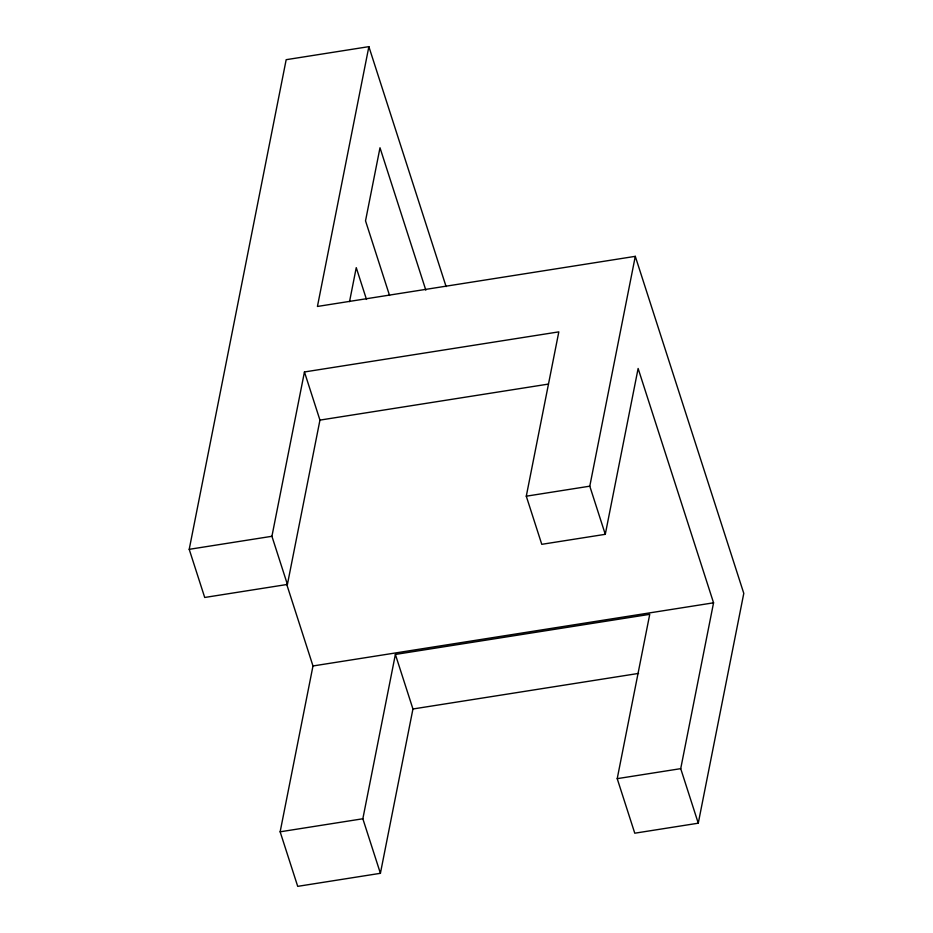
<?xml version="1.0" encoding="UTF-8"?>
<svg xmlns="http://www.w3.org/2000/svg" width="933" height="933" viewBox="0 0 933 933"><rect width="100%" height="100%" fill="white"/><g stroke="black" fill="none" stroke-linecap="round" stroke-linejoin="round"><path stroke-width="1.4" d="M286.653 584.151L312.987 665.964L280.145 831.804L297.709 886.35L380.407 873.311L362.844 818.766L395.382 654.441L649.741 614.334L617.214 778.658L634.767 833.204L698.269 823.198L680.717 768.652L713.558 602.811L638.125 368.477L605.284 534.317L541.77 544.324L526.282 496.193L558.82 331.868L304.45 371.964L319.949 420.107L287.411 584.431L204.712 597.47L189.212 549.327L286.174 59.689L368.873 46.65L446.102 286.583M287.411 584.431L271.923 536.288L304.45 371.964M368.873 46.65L317.43 306.456L635.291 256.342L743.788 593.365L698.269 823.198M349.537 301.616L356.254 267.654L366.494 299.446M380.407 873.311L412.946 708.987L395.382 654.441M605.284 534.317L589.784 486.175L635.291 256.342M319.949 420.107L548.441 384.081M189.212 549.327L271.923 536.288M526.282 496.193L589.784 486.175M312.987 665.964L713.558 602.811M412.946 708.987L638.569 673.416M280.145 831.804L362.844 818.766M617.214 778.658L680.717 768.652M425.833 290.151L379.999 147.764L365.526 220.841L389.551 295.481"/></g></svg>
